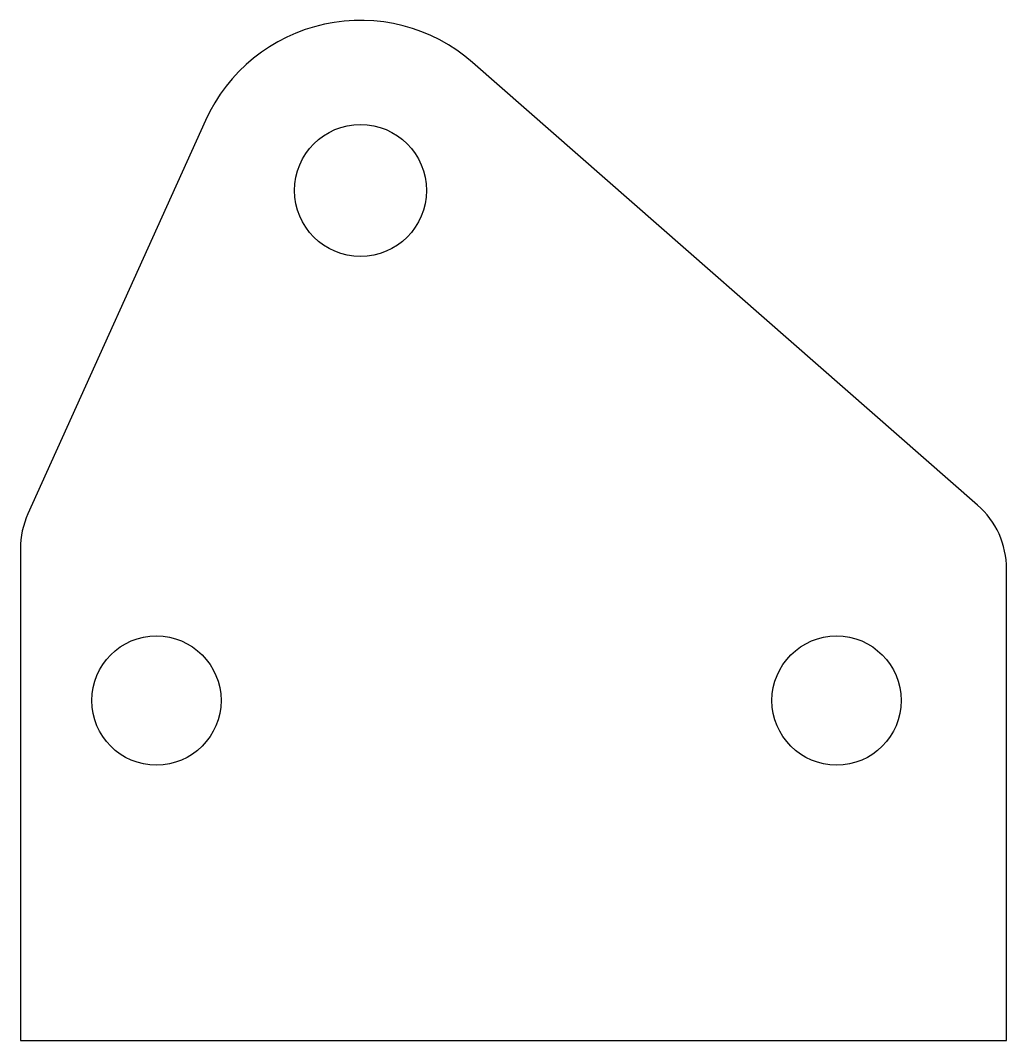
# Model space of a CAD drawing. Header units: inches. Extents: x -0.2 to 1.25, y -0.5 to 1.
import ezdxf

# ---------------------------------------------------------------- set-up
doc = ezdxf.new("R2010")
doc.units = ezdxf.units.IN
doc.header["$MEASUREMENT"] = 0

msp = doc.modelspace()

# ---------------------------------------------------------------- linework, layer by layer
msp.add_lwpolyline([(-0.1889, 0.2745, 0.106407), (-0.2, 0.2231), (-0.2, -0.5), (1.25, -0.5), (1.25, 0.1933, 0.216094), (1.2074, 0.2873), (0.4648, 0.938, 0.503657), (0.0721, 0.8529)], format="xyb", close=True)
for centre, radius in [((0.3, 0.75), 0.097), ((0, 0), 0.095), ((1, 0), 0.095)]:
    msp.add_circle(centre, radius)

doc.saveas('drawing.dxf')
